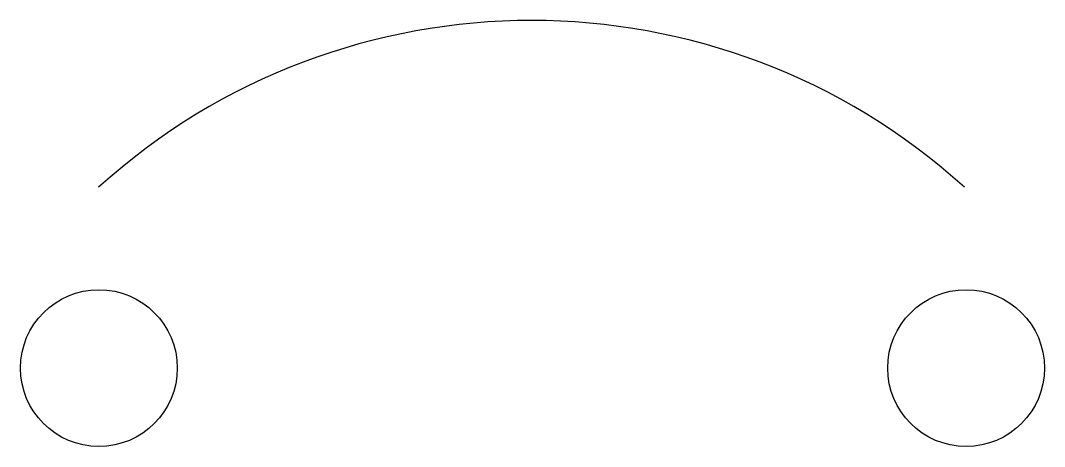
# Model space of a CAD drawing. Extents: x 0 to 0.405, y -0.031 to 0.138.
import ezdxf

# ---------------------------------------------------------------- set-up
doc = ezdxf.new("R2010")
doc.units = 0
doc.header["$MEASUREMENT"] = 0
doc.layers.get('0').update_dxf_attribs({"linetype": 'CONTINUOUS'})

msp = doc.modelspace()

# ---------------------------------------------------------------- linework, layer by layer
for centre in [(0.03104, 0), (0.37436, 0)]:
    msp.add_circle(centre, 0.03104)
msp.add_arc((0.20233, -0.11777), 0.25541, 47.8532, 132.1468)

doc.saveas('drawing.dxf')
